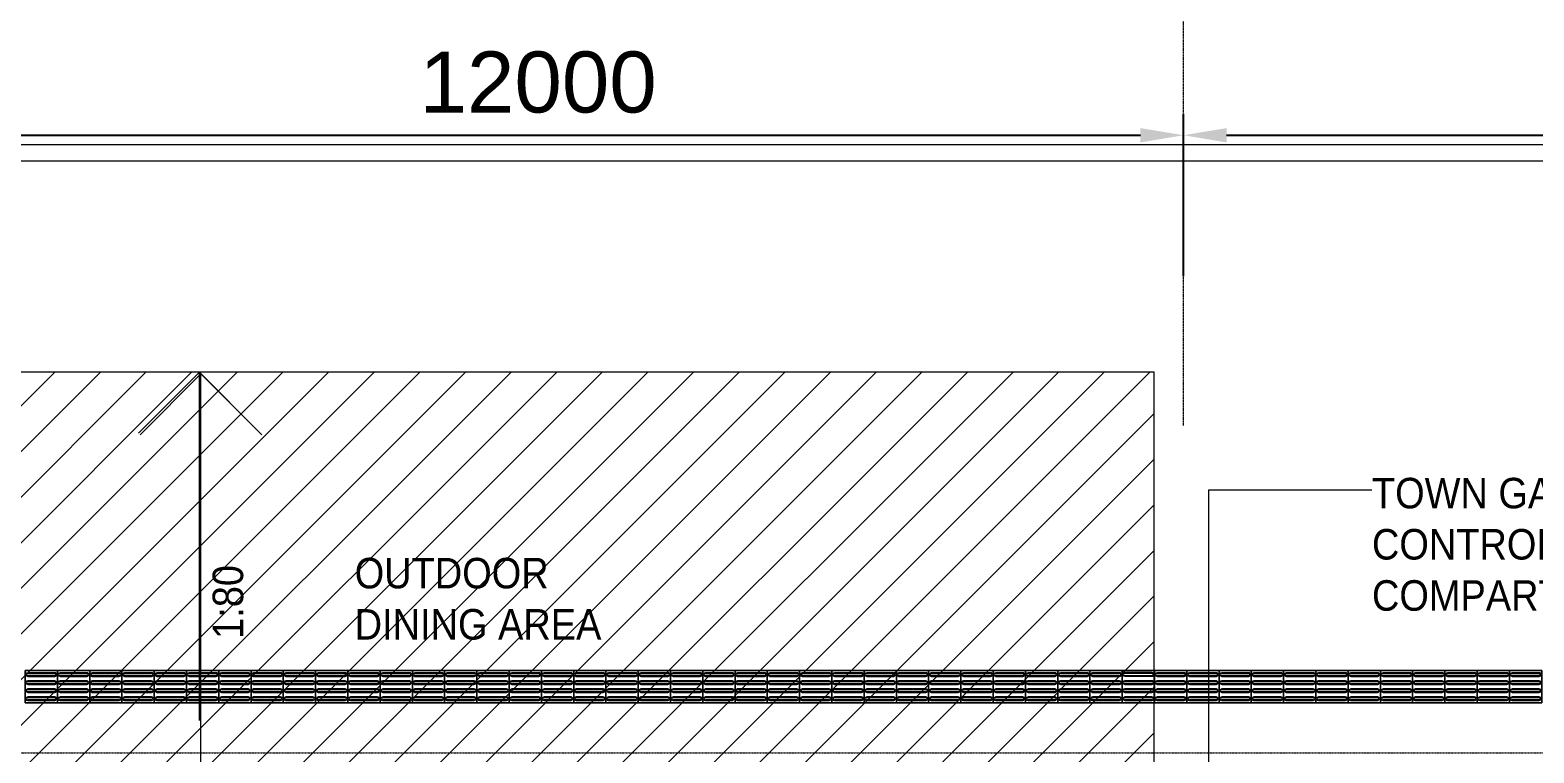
# Model space of a CAD drawing. Header units: millimetres. Extents: x 10569 to 232243, y -25347 to 80743.
# Drawn here: x 64865 to 78847, y 53915 to 60641 of the extents above; entities that cross this region are included whole.
import ezdxf

# ---------------------------------------------------------------- set-up
doc = ezdxf.new("R2010")
doc.units = ezdxf.units.MM
doc.linetypes.add('Grid Line__1_200_', pattern=[10.5, 6, -1.5, 1.5, -1.5])
doc.linetypes.add('Overhead', pattern=[3.96875, 2.38125, -1.5875])
for name, color, linetype, lineweight in [('A-ANNO-DIMS', 211, 'Continuous', 5), ('A-DETL-GENF', 92, 'Continuous', 20), ('A-DETL-THIN', 151, 'Continuous', 9), ('A-FLOR', 192, 'Continuous', 9), ('A-FLOR-OVHD', 1, 'Overhead', 9), ('A-GENM', 13, 'Continuous', 20), ('G-ANNO-TEXT', 231, 'Continuous', 5), ('S-GRID', 1, 'Continuous', 5)]:
    doc.layers.add(name, color=color, linetype=linetype, lineweight=lineweight)
doc.styles.add('Swis721 BT_1', font='swiss.ttf', dxfattribs={"height": 567.642527})
doc.styles.add('Swis721 BT_6', font='swiss.ttf', dxfattribs={"width": 0.89, "height": 283.821263})
doc.dimstyles.new('DLN_3mm', dxfattribs={"dimscale": 304.8, "dimtxt": 600, "dimasz": 1.312336, "dimexe": 0.656168, "dimexo": 0.0625, "dimgap": 0.656168, "dimtad": 1, "dimdec": 0, "dimzin": 0, "dimdsep": 46, "dimtxsty": 'Swis721 BT_1', "dimsah": 1, "dimcen": 0.09, "dimadec": 0, "dimazin": 0, "dimtfac": 1, "dimtdec": 4, "dimtix": 1, "dimtmove": 0, "dimatfit": 3, "dimfxl": 0.656168, "dimfxlon": 1, "dimtvp": 1, "dimtolj": 1, "dimtzin": 0, "dimarcsym": 2})

# ---------------------------------------------------------------- blocks, each defined once
blk = doc.blocks.new('DLN_Tactile - Directional Tiles-V684-TENDER DRAFT G_F')
at = {"layer": 'A-GENM'}
for p, q in [((150, 150), (-150, 150)), ((-150, 150), (-150, -150)), ((-150, -150), (-150, 150)), ((-150, 150), (150, 150)), ((150, -150), (150, 150)), ((150, 150), (150, -150)), ((-129.5, 125.5), (-129.5, -125.5)), ((-123.5, -125.5), (-123.5, 125.5)), ((-101.5, 125.5), (-101.5, -125.5)), ((-95.5, -125.5), (-95.5, 125.5)), ((-54.5, 125.5), (-54.5, -125.5)), ((-48.5, -125.5), (-48.5, 125.5)), ((-26.5, 125.5), (-26.5, -125.5)), ((-20.5, -125.5), (-20.5, 125.5)), ((20.5, 125.5), (20.5, -125.5)), ((26.5, -125.5), (26.5, 125.5)), ((48.5, 125.5), (48.5, -125.5)), ((54.5, -125.5), (54.5, 125.5)), ((95.5, 125.5), (95.5, -125.5)), ((101.5, -125.5), (101.5, 125.5)), ((123.5, 125.5), (123.5, -125.5)), ((129.5, -125.5), (129.5, 125.5)), ((-150, -150), (150, -150)), ((150, -150), (-150, -150))]:
    blk.add_line(p, q, dxfattribs=at)
for centre, radius, start, end in [((-112.5, 125.5), 17, 360, 180), ((-37.5, 125.5), 17, 360, 180), ((37.5, 125.5), 17, 360, 180), ((112.5, 125.5), 17, 360, 180), ((-112.5, 125.5), 11, 360, 180), ((-37.5, 125.5), 11, 360, 180), ((37.5, 125.5), 11, 360, 180), ((112.5, 125.5), 11, 360, 180), ((-112.5, -125.5), 17, 180, 360), ((-112.5, -125.5), 11, 180, 360), ((-37.5, -125.5), 17, 180, 360), ((-37.5, -125.5), 11, 180, 360), ((37.5, -125.5), 17, 180, 360), ((37.5, -125.5), 11, 180, 360), ((112.5, -125.5), 17, 180, 360), ((112.5, -125.5), 11, 180, 360)]:
    blk.add_arc(centre, radius, start, end, dxfattribs=at)
blk = doc.blocks.new('DLN_Tactile - Directional Tiles-3867766-TENDER DRAFT G_F')
at = {"layer": 'A-GENM'}
for p, q in [((150, 150), (-150, 150)), ((-150, 150), (-150, -150)), ((-150, -150), (-150, 150)), ((-150, 150), (150, 150)), ((150, -150), (150, 150)), ((150, 150), (150, -150)), ((-129.5, 125.5), (-129.5, -125.5)), ((-123.5, -125.5), (-123.5, 125.5)), ((-101.5, 125.5), (-101.5, -125.5)), ((-95.5, -125.5), (-95.5, 125.5)), ((-54.5, 125.5), (-54.5, -125.5)), ((-48.5, -125.5), (-48.5, 125.5)), ((-26.5, 125.5), (-26.5, -125.5)), ((-20.5, -125.5), (-20.5, 125.5)), ((20.5, 125.5), (20.5, -125.5)), ((26.5, -125.5), (26.5, 125.5)), ((48.5, 125.5), (48.5, -125.5)), ((54.5, -125.5), (54.5, 125.5)), ((95.5, 125.5), (95.5, -125.5)), ((101.5, -125.5), (101.5, 125.5)), ((123.5, 125.5), (123.5, -125.5)), ((129.5, -125.5), (129.5, 125.5)), ((-150, -150), (150, -150)), ((150, -150), (-150, -150))]:
    blk.add_line(p, q, dxfattribs=at)
for centre, radius, start, end in [((-112.5, 125.5), 17, 360, 180), ((-37.5, 125.5), 17, 360, 180), ((37.5, 125.5), 17, 360, 180), ((112.5, 125.5), 17, 360, 180), ((-112.5, 125.5), 11, 360, 180), ((-37.5, 125.5), 11, 360, 180), ((37.5, 125.5), 11, 360, 180), ((112.5, 125.5), 11, 360, 180), ((-112.5, -125.5), 17, 180, 360), ((-112.5, -125.5), 11, 180, 360), ((-37.5, -125.5), 17, 180, 360), ((-37.5, -125.5), 11, 180, 360), ((37.5, -125.5), 17, 180, 360), ((37.5, -125.5), 11, 180, 360), ((112.5, -125.5), 17, 180, 360), ((112.5, -125.5), 11, 180, 360)]:
    blk.add_arc(centre, radius, start, end, dxfattribs=at)
blk = doc.blocks.new('DLN_Tactile - Directional Tiles-V686-TENDER DRAFT G_F')
at = {"layer": 'A-GENM'}
for p, q in [((150, 150), (-150, 150)), ((-150, 150), (-150, -147)), ((-150, -147), (-150, 150)), ((-150, 150), (150, 150)), ((150, -147), (150, 150)), ((150, 150), (150, -147)), ((-129, 126), (-129, -125)), ((-123, -125), (-123, 126)), ((-101, 126), (-101, -125)), ((-95, -125), (-95, 126)), ((-54, 126), (-54, -125)), ((-48, -125), (-48, 126)), ((-26, 126), (-26, -125)), ((-20, -125), (-20, 126)), ((21, 126), (21, -125)), ((27, -125), (27, 126)), ((49, 126), (49, -125)), ((55, -125), (55, 126)), ((96, 126), (96, -125)), ((102, -125), (102, 126)), ((124, 126), (124, -125)), ((130, -125), (130, 126)), ((-150, -147), (-150, -150)), ((-150, -150), (-150, -147)), ((-150, -150), (150, -150)), ((150, -150), (-150, -150)), ((150, -150), (150, -147)), ((150, -147), (150, -150))]:
    blk.add_line(p, q, dxfattribs=at)
for centre, radius, start, end in [((-112, 126), 17, 360, 180), ((-37, 126), 17, 360, 180), ((38, 126), 17, 360, 180), ((113, 126), 17, 360, 180), ((-112, 126), 11, 360, 180), ((-37, 126), 11, 360, 180), ((38, 126), 11, 360, 180), ((113, 126), 11, 360, 180), ((-112, -125), 17, 180, 360), ((-112, -125), 11, 180, 360), ((-37, -125), 17, 180, 360), ((-37, -125), 11, 180, 360), ((38, -125), 17, 180, 360), ((38, -125), 11, 180, 360), ((113, -125), 17, 180, 360), ((113, -125), 11, 180, 360)]:
    blk.add_arc(centre, radius, start, end, dxfattribs=at)
blk = doc.blocks.new('DIMBLOCK16-TENDER DRAFT G_F')
at = {"layer": 'A-ANNO-DIMS', "color": 0, "lineweight": -2, "transparency": 16777216}
for p, q in [((63589, 58353), (63589, 59863)), ((75589, 58353), (75589, 59863)), ((63989, 59663), (75189, 59663))]:
    blk.add_line(p, q, dxfattribs=at)
at = {"layer": 'A-ANNO-DIMS', "color": 0, "transparency": 16777216}
for points in [[(63989, 59729), (63989, 59596), (63589, 59663)], [(75189, 59729), (75189, 59596), (75589, 59663)]]:
    blk.add_solid(points, dxfattribs=at)
at = {"layer": 'Defpoints', "color": 0, "transparency": 16777216}
for p in [(75589, 59663), (63589, 58334), (75589, 58334)]:
    blk.add_point(p, dxfattribs=at)
at = {"layer": 'A-ANNO-DIMS', "color": 0, "transparency": 16777216, "insert": (69589, 60154), "char_height": 567.6, "width": 2628.57, "attachment_point": 5, "style": 'Swis721 BT_1'}
blk.add_mtext('\\A1;12000', dxfattribs=at)
blk = doc.blocks.new('DIMBLOCK17-TENDER DRAFT G_F')
at = {"layer": 'A-ANNO-DIMS', "color": 0, "lineweight": -2, "transparency": 16777216}
for p, q in [((75589, 58353), (75589, 59863)), ((85989, 58353), (85989, 59863)), ((75989, 59663), (85589, 59663))]:
    blk.add_line(p, q, dxfattribs=at)
at = {"layer": 'A-ANNO-DIMS', "color": 0, "transparency": 16777216}
for points in [[(75989, 59729), (75989, 59596), (75589, 59663)], [(85589, 59729), (85589, 59596), (85989, 59663)]]:
    blk.add_solid(points, dxfattribs=at)
at = {"layer": 'Defpoints', "color": 0, "transparency": 16777216}
for p in [(85989, 59663), (75589, 58334), (85989, 58334)]:
    blk.add_point(p, dxfattribs=at)
at = {"layer": 'A-ANNO-DIMS', "color": 0, "transparency": 16777216, "insert": (80789, 60154), "char_height": 567.6, "width": 2628.57, "attachment_point": 5, "style": 'Swis721 BT_1'}
blk.add_mtext('\\A1;10400', dxfattribs=at)

msp = doc.modelspace()

# ---------------------------------------------------------------- hatches: boundary and pattern name
at = {"layer": 'A-DETL-GENF', "lineweight": 9}
h = msp.add_hatch(dxfattribs=at)
h.set_pattern_fill('FP_919', color=254, style=0, pattern_type=2)
h.set_pattern_definition([(45, (0, 0), (-212.132, 212.132), [])])
h.paths.add_polyline_path([(63166.29296, 52457.48547), (75316.29296, 52457.48547), (75316.29296, 57457.48547), (63166.29296, 57457.48547), (63166.29296, 52552.27549)], flags=0)

# ---------------------------------------------------------------- linework, layer by layer
at = {"layer": 'A-DETL-THIN'}
for p, q in [((75316.29296, 57457.48547), (63166.29296, 57457.48547)), ((66439.29296, 57457.48546), (65873.60754, 56891.80004)), ((66454.29296, 57442.48546), (65888.60754, 56876.80004)), ((66439.29296, 54217.48546), (66439.29296, 57457.48546)), ((66439.29296, 57457.48546), (67004.97839, 56891.80004)), ((66454.29296, 52457.48546), (66454.29296, 57442.48546)), ((66454.29296, 57442.48546), (67019.97839, 56876.80004)), ((75316.29296, 52457.48547), (75316.29296, 57457.48547))]:
    msp.add_line(p, q, dxfattribs=at)
at = {"layer": 'A-FLOR'}
for p, q in [((43089.37451, 59575.26446), (86876.24724, 59575.26446)), ((43089.37467, 59425.26446), (86876.24724, 59425.26446))]:
    msp.add_line(p, q, dxfattribs=at)
at = {"layer": 'A-FLOR-OVHD'}
msp.add_line((48809.29296, 53917.48546), (90319.29296, 53917.48546), dxfattribs=at)
at = {"layer": 'G-ANNO-TEXT', "color": 60}
for p, q in [((75822.88309, 56362.33192), (77340.99808, 56362.33192)), ((75822.88309, 50878.98123), (75822.88309, 56362.33192))]:
    msp.add_line(p, q, dxfattribs=at)
at = {"layer": 'S-GRID', "linetype": 'Grid Line__1_200_'}
msp.add_line((75589.29296, 56961.25751), (75589.29296, 61961.25751), dxfattribs=at)

# ---------------------------------------------------------------- block references
at = {"layer": 'A-GENM', "rotation": 90.00000000000017}
for name, p in [('DLN_Tactile - Directional Tiles-V684-TENDER DRAFT G_F', (64969.29296, 54532.48546)), ('DLN_Tactile - Directional Tiles-V684-TENDER DRAFT G_F', (65269.29296, 54532.48546)), ('DLN_Tactile - Directional Tiles-V684-TENDER DRAFT G_F', (65569.29296, 54532.48546)), ('DLN_Tactile - Directional Tiles-V684-TENDER DRAFT G_F', (65869.29296, 54532.48546)), ('DLN_Tactile - Directional Tiles-V684-TENDER DRAFT G_F', (66169.29296, 54532.48546)), ('DLN_Tactile - Directional Tiles-V684-TENDER DRAFT G_F', (66469.29296, 54532.48546)), ('DLN_Tactile - Directional Tiles-V684-TENDER DRAFT G_F', (66769.29296, 54532.48546)), ('DLN_Tactile - Directional Tiles-V684-TENDER DRAFT G_F', (67069.29296, 54532.48546)), ('DLN_Tactile - Directional Tiles-V684-TENDER DRAFT G_F', (67369.29296, 54532.48546)), ('DLN_Tactile - Directional Tiles-V684-TENDER DRAFT G_F', (67669.29296, 54532.48546)), ('DLN_Tactile - Directional Tiles-V684-TENDER DRAFT G_F', (67969.29296, 54532.48546)), ('DLN_Tactile - Directional Tiles-V684-TENDER DRAFT G_F', (68269.29296, 54532.48546)), ('DLN_Tactile - Directional Tiles-V684-TENDER DRAFT G_F', (68569.29296, 54532.48546)), ('DLN_Tactile - Directional Tiles-V684-TENDER DRAFT G_F', (68869.29296, 54532.48546)), ('DLN_Tactile - Directional Tiles-V684-TENDER DRAFT G_F', (69169.29296, 54532.48546)), ('DLN_Tactile - Directional Tiles-V684-TENDER DRAFT G_F', (69469.29296, 54532.48546)), ('DLN_Tactile - Directional Tiles-V684-TENDER DRAFT G_F', (69769.29296, 54532.48546)), ('DLN_Tactile - Directional Tiles-V684-TENDER DRAFT G_F', (70069.29296, 54532.48546)), ('DLN_Tactile - Directional Tiles-V684-TENDER DRAFT G_F', (70369.29296, 54532.48546)), ('DLN_Tactile - Directional Tiles-V684-TENDER DRAFT G_F', (70669.29296, 54532.48546)), ('DLN_Tactile - Directional Tiles-V684-TENDER DRAFT G_F', (70969.29296, 54532.48546)), ('DLN_Tactile - Directional Tiles-V684-TENDER DRAFT G_F', (71269.29296, 54532.48546)), ('DLN_Tactile - Directional Tiles-V684-TENDER DRAFT G_F', (71569.29296, 54532.48546)), ('DLN_Tactile - Directional Tiles-V684-TENDER DRAFT G_F', (71869.29296, 54532.48546)), ('DLN_Tactile - Directional Tiles-V684-TENDER DRAFT G_F', (72169.29296, 54532.48546)), ('DLN_Tactile - Directional Tiles-V684-TENDER DRAFT G_F', (72469.29296, 54532.48546)), ('DLN_Tactile - Directional Tiles-V684-TENDER DRAFT G_F', (72769.29296, 54532.48546)), ('DLN_Tactile - Directional Tiles-V684-TENDER DRAFT G_F', (73069.29296, 54532.48546)), ('DLN_Tactile - Directional Tiles-V684-TENDER DRAFT G_F', (73369.29296, 54532.48546)), ('DLN_Tactile - Directional Tiles-V684-TENDER DRAFT G_F', (73669.29296, 54532.48546)), ('DLN_Tactile - Directional Tiles-V684-TENDER DRAFT G_F', (73969.29296, 54532.48546)), ('DLN_Tactile - Directional Tiles-V684-TENDER DRAFT G_F', (74269.29296, 54532.48546)), ('DLN_Tactile - Directional Tiles-V684-TENDER DRAFT G_F', (74569.29296, 54532.48546)), ('DLN_Tactile - Directional Tiles-V684-TENDER DRAFT G_F', (74869.29296, 54532.48546)), ('DLN_Tactile - Directional Tiles-V686-TENDER DRAFT G_F', (75169.29296, 54532.48546)), ('DLN_Tactile - Directional Tiles-3867766-TENDER DRAFT G_F', (75469.29296, 54532.48546)), ('DLN_Tactile - Directional Tiles-3867766-TENDER DRAFT G_F', (75769.29296, 54532.48546)), ('DLN_Tactile - Directional Tiles-3867766-TENDER DRAFT G_F', (76069.29296, 54532.48546)), ('DLN_Tactile - Directional Tiles-3867766-TENDER DRAFT G_F', (76369.29296, 54532.48546)), ('DLN_Tactile - Directional Tiles-3867766-TENDER DRAFT G_F', (76669.29296, 54532.48546)), ('DLN_Tactile - Directional Tiles-3867766-TENDER DRAFT G_F', (76969.29296, 54532.48546)), ('DLN_Tactile - Directional Tiles-3867766-TENDER DRAFT G_F', (77269.29296, 54532.48546)), ('DLN_Tactile - Directional Tiles-3867766-TENDER DRAFT G_F', (77569.29296, 54532.48546)), ('DLN_Tactile - Directional Tiles-3867766-TENDER DRAFT G_F', (77869.29296, 54532.48546)), ('DLN_Tactile - Directional Tiles-3867766-TENDER DRAFT G_F', (78169.29296, 54532.48546)), ('DLN_Tactile - Directional Tiles-3867766-TENDER DRAFT G_F', (78469.29296, 54532.48546)), ('DLN_Tactile - Directional Tiles-3867766-TENDER DRAFT G_F', (78769.29296, 54532.48546))]:
    msp.add_blockref(name, p, dxfattribs=at)

# ---------------------------------------------------------------- texts
at = {"layer": 'G-ANNO-TEXT', "color": 7, "char_height": 283.8212635, "attachment_point": 1, "line_spacing_factor": 1.00667, "style": 'Swis721 BT_6'}
for s, insert, width in [('TOWN GAS\\PCONTROL\\PCOMPARTMENT', (77340.99808, 56475.2008), 3178.8), ('OUTDOOR\\PDINING AREA', (67883.1696, 55730.41515), 2628)]:
    msp.add_mtext(s, dxfattribs=dict(at, insert=insert, width=width))
at = {"layer": 'G-ANNO-TEXT', "color": 7, "insert": (66086.28635, 54977.38182), "char_height": 283.821263, "width": 817.2, "attachment_point": 1, "rotation": 90, "line_spacing_factor": 1.00667, "style": 'Swis721 BT_6'}
msp.add_mtext('\\P1:80', dxfattribs=at)

# ---------------------------------------------------------------- dimensions: what is measured, and where the dimension line sits
at = {"layer": 'A-ANNO-DIMS'}
for base, p1, p2, override, picture, middle in [((75589.29296, 59662.51734), (63589.29296, 58334.44209), (75589.29296, 58334.44209), {"dimpost": '<>', "dimfxl": 12000}, 'DIMBLOCK16-TENDER DRAFT G_F', (69589.29296, 60154.23858)), ((85989.29296, 59662.51734), (75589.29296, 58334.44209), (85989.29296, 58334.44209), {"dimpost": '<>', "dimfxl": 10400}, 'DIMBLOCK17-TENDER DRAFT G_F', (80789.29296, 60154.23858))]:
    dim = msp.add_linear_dim(base=base, p1=p1, p2=p2, dimstyle='DLN_3mm', override=override, dxfattribs=at)
    dim.commit()
    dim.dimension.update_dxf_attribs({"geometry": picture, "text_midpoint": middle})

doc.saveas('drawing.dxf')
